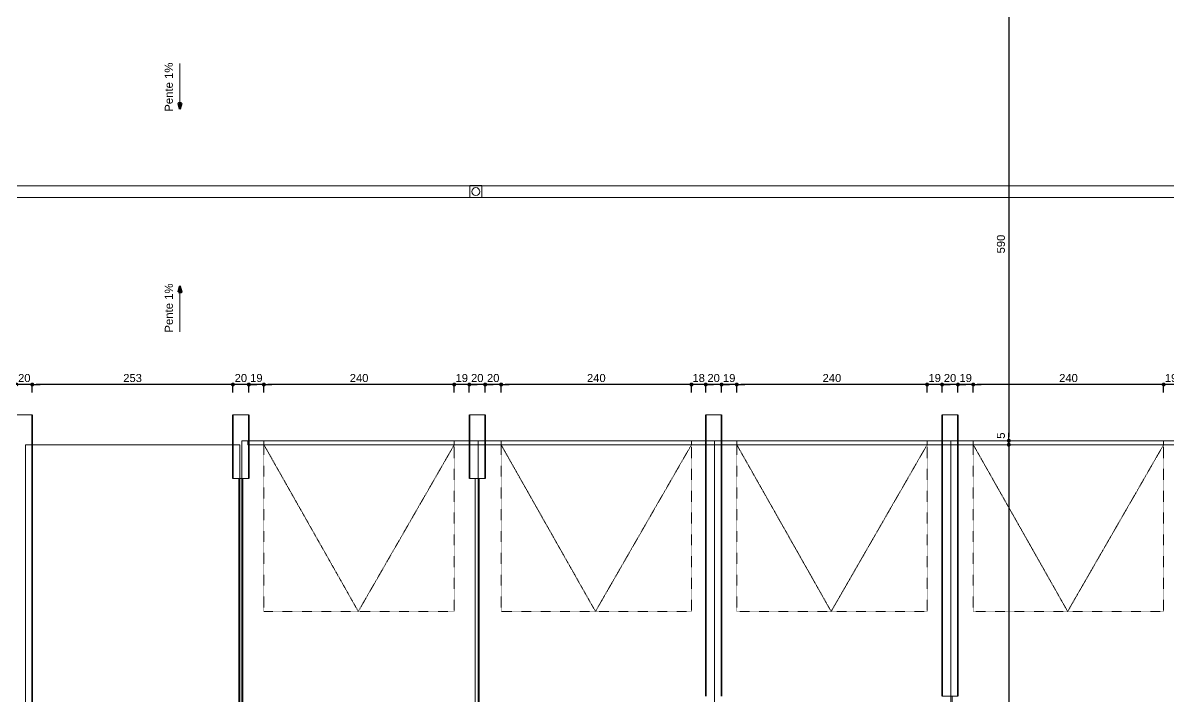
# Model space of a CAD drawing. Header units: centimetres. Extents: x 16433 to 114398, y -50094 to -12305.
# Drawn here: x 31944 to 33388, y -32839 to -31991 of the extents above; entities that cross this region are included whole.
import ezdxf

# ---------------------------------------------------------------- set-up
doc = ezdxf.new("R2010")
doc.units = ezdxf.units.CM
doc.header["$LTSCALE"] = 0.5
doc.linetypes.add('Style de ligne -1', pattern=[0.41664, 0.20828, -0.20836])
doc.layers.get('0').update_dxf_attribs({"linetype": 'CONTINUOUS'})
doc.layers.get('DEFPOINTS').update_dxf_attribs({"linetype": 'CONTINUOUS'})
doc.layers.add('3-BAT C-Niveau -2', color=7, linetype='CONTINUOUS')
doc.styles.add('Helvetica', font='')
doc.styles.get('Helvetica').set_extended_font_data('Helvetica')
doc.dimstyles.new('IS', dxfattribs={"dimtxt": 10.08724, "dimasz": 5.007446, "dimexe": 2, "dimexo": 10, "dimgap": 3, "dimtad": 1, "dimdec": 1, "dimtxsty": 'Helvetica', "dimblk": 'DOT', "dimblk1": 'DOT', "dimblk2": 'DOT', "dimcen": 0, "dimdle": 10, "dimazin": 0, "dimtfac": 0.8, "dimtdec": 1, "dimtix": 1, "dimtmove": 0, "dimatfit": 0, "dimldrblk": 'VW_FILLEDARROW-1', "dimfxl": 10, "dimfxlon": 1, "dimfrac": 2, "dimtolj": 1, "dimarcsym": 0})

# ---------------------------------------------------------------- blocks, each defined once
blk = doc.blocks.new('Groupe-97-1')
at = {"color": 7, "linetype": 'Continuous', "lineweight": 5}
for p, q in [((13432.4, -44925.7), (14252, -49253.3)), ((13417.7, -44928.5), (14237.2, -49256.1))]:
    blk.add_line(p, q, dxfattribs=at)
blk = doc.blocks.new('Groupe-100-1')
at = {"color": 7, "linetype": 'Continuous', "lineweight": 13}
blk.add_line((13673.8, -47188.9), (13729.8, -47178.3), dxfattribs=at)
at = {"color": 7, "linetype": 'Continuous', "lineweight": 100, "flags": 128}
blk.add_lwpolyline([(13722.6, -47177.8), (13729.8, -47178.3), (13723.3, -47181.5)], close=True, dxfattribs=at)
at = {"color": 7, "insert": (13699.6, -47164.5), "char_height": 10.217, "attachment_point": 2, "rotation": 10.7236, "line_spacing_factor": 0.834288, "style": 'Helvetica'}
blk.add_mtext('\\pt38.078;Pente 1%', dxfattribs=at)
blk = doc.blocks.new('Groupe-101-1')
at = {"color": 7, "linetype": 'Continuous', "lineweight": 13}
blk.add_line((14005.8, -47126), (13949.8, -47136.6), dxfattribs=at)
at = {"color": 7, "linetype": 'Continuous', "lineweight": 100, "flags": 128}
blk.add_lwpolyline([(13957, -47137.3), (13949.8, -47136.6), (13956.4, -47133.6)], close=True, dxfattribs=at)
at = {"color": 7, "insert": (13972.9, -47112.7), "char_height": 10.217, "attachment_point": 2, "rotation": 10.7236, "line_spacing_factor": 0.834288, "style": 'Helvetica'}
blk.add_mtext('\\pt38.078;Pente 1%', dxfattribs=at)
blk = doc.blocks.new('Groupe-104-1')
at = {"color": 7, "linetype": 'Continuous', "lineweight": 13, "flags": 128}
blk.add_lwpolyline([(13922.6, -47513.7), (13925.4, -47528.4), (13910.6, -47531.2), (13907.8, -47516.5)], close=True, dxfattribs=at)
at = {"color": 7, "linetype": 'Continuous', "lineweight": 13}
blk.add_circle((13916.6, -47522.5), 5, dxfattribs=at)
blk = doc.blocks.new('_DOT')
at = {"color": 0, "linetype": 'ByBlock', "lineweight": -2}
blk.add_line((-0.5, 0), (-1, 0), dxfattribs=at)
at = {"color": 0, "linetype": 'ByBlock', "const_width": 0.5}
blk.add_lwpolyline([(-0.25, 0, 1), (0.25, 0, 1)], format="xyb", close=True, dxfattribs=at)
blk = doc.blocks.new('*D2333')
at = {"layer": '3-BAT C-Niveau -2', "color": 0, "linetype": 'Continuous', "lineweight": -2, "transparency": 16777216}
for p, q in [((31930.9, -32446.6), (31925.9, -32446.6)), ((31935.9, -32456.6), (31935.9, -32444.6)), ((31955.9, -32446.6), (31935.9, -32446.6)), ((31955.9, -32456.6), (31955.9, -32444.6)), ((31960.9, -32446.6), (31965.9, -32446.6))]:
    blk.add_line(p, q, dxfattribs=at)
at = {"layer": 'DEFPOINTS', "color": 0, "linetype": 'Continuous', "transparency": 16777216}
for p in [(31935.9, -32446.6), (31935.9, -32484.9), (31955.9, -32484.9)]:
    blk.add_point(p, dxfattribs=at)
at = {"layer": '3-BAT C-Niveau -2', "color": 0, "linetype": 'Continuous', "lineweight": -2, "transparency": 16777216, "xscale": 5.007446289062499, "yscale": 5.007446289062499, "zscale": 5.007446289062499}
blk.add_blockref('_DOT', (31935.9, -32446.6), dxfattribs=at)
at = {"layer": '3-BAT C-Niveau -2', "color": 0, "linetype": 'Continuous', "lineweight": -2, "transparency": 16777216, "xscale": 5.007446289062499, "yscale": 5.007446289062499, "zscale": 5.007446289062499, "rotation": 180}
blk.add_blockref('_DOT', (31955.9, -32446.6), dxfattribs=at)
at = {"layer": '3-BAT C-Niveau -2', "color": 0, "linetype": 'Continuous', "lineweight": 5, "transparency": 16777216, "insert": (31945.9, -32438.5), "char_height": 10.09, "attachment_point": 5, "style": 'Helvetica'}
blk.add_mtext('\\A1;20', dxfattribs=at)
blk = doc.blocks.new('VW_FILLEDARROW-1')
at = {"color": 0, "linetype": 'Continuous', "lineweight": 5, "flags": 128}
blk.add_lwpolyline([(-2, 0.54), (0, 0), (-2, -0.54)], close=True, dxfattribs=at)
blk = doc.blocks.new('*D2334')
at = {"layer": '3-BAT C-Niveau -2', "color": 0, "linetype": 'Continuous', "lineweight": -2, "transparency": 16777216}
for p, q in [((31955.9, -32456.6), (31955.9, -32444.6)), ((32203.9, -32446.6), (31960.9, -32446.6)), ((32208.9, -32456.6), (32208.9, -32444.6))]:
    blk.add_line(p, q, dxfattribs=at)
at = {"layer": 'DEFPOINTS', "color": 0, "linetype": 'Continuous', "transparency": 16777216}
for p in [(31955.9, -32446.6), (31955.9, -32484.9), (32208.9, -32484.9)]:
    blk.add_point(p, dxfattribs=at)
at = {"layer": '3-BAT C-Niveau -2', "color": 0, "linetype": 'Continuous', "lineweight": -2, "transparency": 16777216, "xscale": 5.007446289062499, "yscale": 5.007446289062499, "zscale": 5.007446289062499, "rotation": 180}
blk.add_blockref('_DOT', (31955.9, -32446.6), dxfattribs=at)
at = {"layer": '3-BAT C-Niveau -2', "color": 0, "linetype": 'Continuous', "lineweight": -2, "transparency": 16777216, "xscale": 5.007446289062499, "yscale": 5.007446289062499, "zscale": 5.007446289062499}
blk.add_blockref('_DOT', (32208.9, -32446.6), dxfattribs=at)
at = {"layer": '3-BAT C-Niveau -2', "color": 0, "linetype": 'Continuous', "lineweight": 5, "transparency": 16777216, "insert": (32082.4, -32438.5), "char_height": 10.09, "attachment_point": 5, "style": 'Helvetica'}
blk.add_mtext('\\A1;253', dxfattribs=at)
blk = doc.blocks.new('*D2335')
at = {"layer": '3-BAT C-Niveau -2', "color": 0, "linetype": 'Continuous', "lineweight": -2, "transparency": 16777216}
for p, q in [((32203.9, -32446.6), (32198.9, -32446.6)), ((32208.9, -32456.6), (32208.9, -32444.6)), ((32228.9, -32446.6), (32208.9, -32446.6)), ((32228.9, -32456.6), (32228.9, -32444.6)), ((32233.9, -32446.6), (32238.9, -32446.6))]:
    blk.add_line(p, q, dxfattribs=at)
at = {"layer": 'DEFPOINTS', "color": 0, "linetype": 'Continuous', "transparency": 16777216}
for p in [(32208.9, -32446.6), (32208.9, -32484.9), (32228.9, -32484.9)]:
    blk.add_point(p, dxfattribs=at)
at = {"layer": '3-BAT C-Niveau -2', "color": 0, "linetype": 'Continuous', "lineweight": -2, "transparency": 16777216, "xscale": 5.007446289062499, "yscale": 5.007446289062499, "zscale": 5.007446289062499}
blk.add_blockref('_DOT', (32208.9, -32446.6), dxfattribs=at)
at = {"layer": '3-BAT C-Niveau -2', "color": 0, "linetype": 'Continuous', "lineweight": -2, "transparency": 16777216, "xscale": 5.007446289062499, "yscale": 5.007446289062499, "zscale": 5.007446289062499, "rotation": 180}
blk.add_blockref('_DOT', (32228.9, -32446.6), dxfattribs=at)
at = {"layer": '3-BAT C-Niveau -2', "color": 0, "linetype": 'Continuous', "lineweight": 5, "transparency": 16777216, "insert": (32218.9, -32438.5), "char_height": 10.09, "attachment_point": 5, "style": 'Helvetica'}
blk.add_mtext('\\A1;20', dxfattribs=at)
blk = doc.blocks.new('*D2336')
at = {"layer": '3-BAT C-Niveau -2', "color": 0, "linetype": 'Continuous', "lineweight": -2, "transparency": 16777216}
for p, q in [((32223.9, -32446.6), (32218.9, -32446.6)), ((32228.9, -32456.6), (32228.9, -32444.6)), ((32247.9, -32446.6), (32228.9, -32446.6)), ((32247.9, -32456.6), (32247.9, -32444.6)), ((32252.9, -32446.6), (32257.9, -32446.6))]:
    blk.add_line(p, q, dxfattribs=at)
at = {"layer": 'DEFPOINTS', "color": 0, "linetype": 'Continuous', "transparency": 16777216}
for p in [(32228.9, -32446.6), (32228.9, -32484.9), (32247.9, -32554.5)]:
    blk.add_point(p, dxfattribs=at)
at = {"layer": '3-BAT C-Niveau -2', "color": 0, "linetype": 'Continuous', "lineweight": -2, "transparency": 16777216, "xscale": 5.007446289062499, "yscale": 5.007446289062499, "zscale": 5.007446289062499}
blk.add_blockref('_DOT', (32228.9, -32446.6), dxfattribs=at)
at = {"layer": '3-BAT C-Niveau -2', "color": 0, "linetype": 'Continuous', "lineweight": -2, "transparency": 16777216, "xscale": 5.007446289062499, "yscale": 5.007446289062499, "zscale": 5.007446289062499, "rotation": 180}
blk.add_blockref('_DOT', (32247.9, -32446.6), dxfattribs=at)
at = {"layer": '3-BAT C-Niveau -2', "color": 0, "linetype": 'Continuous', "lineweight": 5, "transparency": 16777216, "insert": (32238.4, -32438.5), "char_height": 10.09, "attachment_point": 5, "style": 'Helvetica'}
blk.add_mtext('\\A1;19', dxfattribs=at)
blk = doc.blocks.new('*D2337')
at = {"layer": '3-BAT C-Niveau -2', "color": 0, "linetype": 'Continuous', "lineweight": -2, "transparency": 16777216}
for p, q in [((32247.9, -32456.6), (32247.9, -32444.6)), ((32482.9, -32446.6), (32252.9, -32446.6)), ((32487.9, -32456.6), (32487.9, -32444.6))]:
    blk.add_line(p, q, dxfattribs=at)
at = {"layer": 'DEFPOINTS', "color": 0, "linetype": 'Continuous', "transparency": 16777216}
for p in [(32247.9, -32446.6), (32487.9, -32522.4), (32247.9, -32554.5)]:
    blk.add_point(p, dxfattribs=at)
at = {"layer": '3-BAT C-Niveau -2', "color": 0, "linetype": 'Continuous', "lineweight": -2, "transparency": 16777216, "xscale": 5.007446289062499, "yscale": 5.007446289062499, "zscale": 5.007446289062499, "rotation": 180}
blk.add_blockref('_DOT', (32247.9, -32446.6), dxfattribs=at)
at = {"layer": '3-BAT C-Niveau -2', "color": 0, "linetype": 'Continuous', "lineweight": -2, "transparency": 16777216, "xscale": 5.007446289062499, "yscale": 5.007446289062499, "zscale": 5.007446289062499}
blk.add_blockref('_DOT', (32487.9, -32446.6), dxfattribs=at)
at = {"layer": '3-BAT C-Niveau -2', "color": 0, "linetype": 'Continuous', "lineweight": 5, "transparency": 16777216, "insert": (32367.9, -32438.5), "char_height": 10.09, "attachment_point": 5, "style": 'Helvetica'}
blk.add_mtext('\\A1;240', dxfattribs=at)
blk = doc.blocks.new('*D2338')
at = {"layer": '3-BAT C-Niveau -2', "color": 0, "linetype": 'Continuous', "lineweight": -2, "transparency": 16777216}
for p, q in [((32482.9, -32446.6), (32477.9, -32446.6)), ((32487.9, -32456.6), (32487.9, -32444.6)), ((32506.9, -32446.6), (32487.9, -32446.6)), ((32506.9, -32456.6), (32506.9, -32444.6)), ((32511.9, -32446.6), (32516.9, -32446.6))]:
    blk.add_line(p, q, dxfattribs=at)
at = {"layer": 'DEFPOINTS', "color": 0, "linetype": 'Continuous', "transparency": 16777216}
for p in [(32487.9, -32446.6), (32506.9, -32484.9), (32487.9, -32522.4)]:
    blk.add_point(p, dxfattribs=at)
at = {"layer": '3-BAT C-Niveau -2', "color": 0, "linetype": 'Continuous', "lineweight": -2, "transparency": 16777216, "xscale": 5.007446289062499, "yscale": 5.007446289062499, "zscale": 5.007446289062499}
blk.add_blockref('_DOT', (32487.9, -32446.6), dxfattribs=at)
at = {"layer": '3-BAT C-Niveau -2', "color": 0, "linetype": 'Continuous', "lineweight": -2, "transparency": 16777216, "xscale": 5.007446289062499, "yscale": 5.007446289062499, "zscale": 5.007446289062499, "rotation": 180}
blk.add_blockref('_DOT', (32506.9, -32446.6), dxfattribs=at)
at = {"layer": '3-BAT C-Niveau -2', "color": 0, "linetype": 'Continuous', "lineweight": 5, "transparency": 16777216, "insert": (32497.4, -32438.5), "char_height": 10.09, "attachment_point": 5, "style": 'Helvetica'}
blk.add_mtext('\\A1;19', dxfattribs=at)
blk = doc.blocks.new('*D2339')
at = {"layer": '3-BAT C-Niveau -2', "color": 0, "linetype": 'Continuous', "lineweight": -2, "transparency": 16777216}
for p, q in [((32501.9, -32446.6), (32496.9, -32446.6)), ((32506.9, -32456.6), (32506.9, -32444.6)), ((32526.9, -32446.6), (32506.9, -32446.6)), ((32526.9, -32456.6), (32526.9, -32444.6)), ((32531.9, -32446.6), (32536.9, -32446.6))]:
    blk.add_line(p, q, dxfattribs=at)
at = {"layer": 'DEFPOINTS', "color": 0, "linetype": 'Continuous', "transparency": 16777216}
for p in [(32506.9, -32446.6), (32506.9, -32484.9), (32526.9, -32484.9)]:
    blk.add_point(p, dxfattribs=at)
at = {"layer": '3-BAT C-Niveau -2', "color": 0, "linetype": 'Continuous', "lineweight": -2, "transparency": 16777216, "xscale": 5.007446289062499, "yscale": 5.007446289062499, "zscale": 5.007446289062499}
blk.add_blockref('_DOT', (32506.9, -32446.6), dxfattribs=at)
at = {"layer": '3-BAT C-Niveau -2', "color": 0, "linetype": 'Continuous', "lineweight": -2, "transparency": 16777216, "xscale": 5.007446289062499, "yscale": 5.007446289062499, "zscale": 5.007446289062499, "rotation": 180}
blk.add_blockref('_DOT', (32526.9, -32446.6), dxfattribs=at)
at = {"layer": '3-BAT C-Niveau -2', "color": 0, "linetype": 'Continuous', "lineweight": 5, "transparency": 16777216, "insert": (32516.9, -32438.5), "char_height": 10.09, "attachment_point": 5, "style": 'Helvetica'}
blk.add_mtext('\\A1;20', dxfattribs=at)
blk = doc.blocks.new('*D2340')
at = {"layer": '3-BAT C-Niveau -2', "color": 0, "linetype": 'Continuous', "lineweight": -2, "transparency": 16777216}
for p, q in [((32521.9, -32446.6), (32516.9, -32446.6)), ((32526.9, -32456.6), (32526.9, -32444.6)), ((32547, -32446.6), (32526.9, -32446.6)), ((32547, -32456.6), (32547, -32444.6)), ((32552, -32446.6), (32557.1, -32446.6))]:
    blk.add_line(p, q, dxfattribs=at)
at = {"layer": 'DEFPOINTS', "color": 0, "linetype": 'Continuous', "transparency": 16777216}
for p in [(32526.9, -32446.6), (32526.9, -32484.9), (32547, -32574.9)]:
    blk.add_point(p, dxfattribs=at)
at = {"layer": '3-BAT C-Niveau -2', "color": 0, "linetype": 'Continuous', "lineweight": -2, "transparency": 16777216, "xscale": 5.007446289062499, "yscale": 5.007446289062499, "zscale": 5.007446289062499}
blk.add_blockref('_DOT', (32526.9, -32446.6), dxfattribs=at)
at = {"layer": '3-BAT C-Niveau -2', "color": 0, "linetype": 'Continuous', "lineweight": -2, "transparency": 16777216, "xscale": 5.007446289062499, "yscale": 5.007446289062499, "zscale": 5.007446289062499, "rotation": 180}
blk.add_blockref('_DOT', (32547, -32446.6), dxfattribs=at)
at = {"layer": '3-BAT C-Niveau -2', "color": 0, "linetype": 'Continuous', "lineweight": 5, "transparency": 16777216, "insert": (32537, -32438.5), "char_height": 10.09, "attachment_point": 5, "style": 'Helvetica'}
blk.add_mtext('\\A1;20', dxfattribs=at)
blk = doc.blocks.new('*D2341')
at = {"layer": '3-BAT C-Niveau -2', "color": 0, "linetype": 'Continuous', "lineweight": -2, "transparency": 16777216}
for p, q in [((32547, -32456.6), (32547, -32444.6)), ((32782, -32446.6), (32552, -32446.6)), ((32787, -32456.6), (32787, -32444.6))]:
    blk.add_line(p, q, dxfattribs=at)
at = {"layer": 'DEFPOINTS', "color": 0, "linetype": 'Continuous', "transparency": 16777216}
for p in [(32547, -32446.6), (32547, -32574.9), (32787, -32574.9)]:
    blk.add_point(p, dxfattribs=at)
at = {"layer": '3-BAT C-Niveau -2', "color": 0, "linetype": 'Continuous', "lineweight": -2, "transparency": 16777216, "xscale": 5.007446289062499, "yscale": 5.007446289062499, "zscale": 5.007446289062499, "rotation": 180}
blk.add_blockref('_DOT', (32547, -32446.6), dxfattribs=at)
at = {"layer": '3-BAT C-Niveau -2', "color": 0, "linetype": 'Continuous', "lineweight": -2, "transparency": 16777216, "xscale": 5.007446289062499, "yscale": 5.007446289062499, "zscale": 5.007446289062499}
blk.add_blockref('_DOT', (32787, -32446.6), dxfattribs=at)
at = {"layer": '3-BAT C-Niveau -2', "color": 0, "linetype": 'Continuous', "lineweight": 5, "transparency": 16777216, "insert": (32667, -32438.5), "char_height": 10.09, "attachment_point": 5, "style": 'Helvetica'}
blk.add_mtext('\\A1;240', dxfattribs=at)
blk = doc.blocks.new('*D2342')
at = {"layer": '3-BAT C-Niveau -2', "color": 0, "linetype": 'Continuous', "lineweight": -2, "transparency": 16777216}
for p, q in [((32782, -32446.6), (32777, -32446.6)), ((32787, -32456.6), (32787, -32444.6)), ((32804.9, -32446.6), (32787, -32446.6)), ((32804.9, -32456.6), (32804.9, -32444.6)), ((32809.9, -32446.6), (32814.9, -32446.6))]:
    blk.add_line(p, q, dxfattribs=at)
at = {"layer": 'DEFPOINTS', "color": 0, "linetype": 'Continuous', "transparency": 16777216}
for p in [(32787, -32446.6), (32804.9, -32484.9), (32787, -32574.9)]:
    blk.add_point(p, dxfattribs=at)
at = {"layer": '3-BAT C-Niveau -2', "color": 0, "linetype": 'Continuous', "lineweight": -2, "transparency": 16777216, "xscale": 5.007446289062499, "yscale": 5.007446289062499, "zscale": 5.007446289062499}
blk.add_blockref('_DOT', (32787, -32446.6), dxfattribs=at)
at = {"layer": '3-BAT C-Niveau -2', "color": 0, "linetype": 'Continuous', "lineweight": -2, "transparency": 16777216, "xscale": 5.007446289062499, "yscale": 5.007446289062499, "zscale": 5.007446289062499, "rotation": 180}
blk.add_blockref('_DOT', (32804.9, -32446.6), dxfattribs=at)
at = {"layer": '3-BAT C-Niveau -2', "color": 0, "linetype": 'Continuous', "lineweight": 5, "transparency": 16777216, "insert": (32796, -32438.5), "char_height": 10.09, "attachment_point": 5, "style": 'Helvetica'}
blk.add_mtext('\\A1;18', dxfattribs=at)
blk = doc.blocks.new('*D2343')
at = {"layer": '3-BAT C-Niveau -2', "color": 0, "linetype": 'Continuous', "lineweight": -2, "transparency": 16777216}
for p, q in [((32799.9, -32446.6), (32794.9, -32446.6)), ((32804.9, -32456.6), (32804.9, -32444.6)), ((32824.9, -32446.6), (32804.9, -32446.6)), ((32824.9, -32456.6), (32824.9, -32444.6)), ((32829.9, -32446.6), (32834.9, -32446.6))]:
    blk.add_line(p, q, dxfattribs=at)
at = {"layer": 'DEFPOINTS', "color": 0, "linetype": 'Continuous', "transparency": 16777216}
for p in [(32804.9, -32446.6), (32804.9, -32484.9), (32824.9, -32484.9)]:
    blk.add_point(p, dxfattribs=at)
at = {"layer": '3-BAT C-Niveau -2', "color": 0, "linetype": 'Continuous', "lineweight": -2, "transparency": 16777216, "xscale": 5.007446289062499, "yscale": 5.007446289062499, "zscale": 5.007446289062499}
blk.add_blockref('_DOT', (32804.9, -32446.6), dxfattribs=at)
at = {"layer": '3-BAT C-Niveau -2', "color": 0, "linetype": 'Continuous', "lineweight": -2, "transparency": 16777216, "xscale": 5.007446289062499, "yscale": 5.007446289062499, "zscale": 5.007446289062499, "rotation": 180}
blk.add_blockref('_DOT', (32824.9, -32446.6), dxfattribs=at)
at = {"layer": '3-BAT C-Niveau -2', "color": 0, "linetype": 'Continuous', "lineweight": 5, "transparency": 16777216, "insert": (32814.9, -32438.5), "char_height": 10.09, "attachment_point": 5, "style": 'Helvetica'}
blk.add_mtext('\\A1;20', dxfattribs=at)
blk = doc.blocks.new('*D2344')
at = {"layer": '3-BAT C-Niveau -2', "color": 0, "linetype": 'Continuous', "lineweight": -2, "transparency": 16777216}
for p, q in [((32819.9, -32446.6), (32814.9, -32446.6)), ((32824.9, -32456.6), (32824.9, -32444.6)), ((32844, -32446.6), (32824.9, -32446.6)), ((32844, -32456.6), (32844, -32444.6)), ((32849, -32446.6), (32854.1, -32446.6))]:
    blk.add_line(p, q, dxfattribs=at)
at = {"layer": 'DEFPOINTS', "color": 0, "linetype": 'Continuous', "transparency": 16777216}
for p in [(32824.9, -32446.6), (32824.9, -32484.9), (32844, -32557.1)]:
    blk.add_point(p, dxfattribs=at)
at = {"layer": '3-BAT C-Niveau -2', "color": 0, "linetype": 'Continuous', "lineweight": -2, "transparency": 16777216, "xscale": 5.007446289062499, "yscale": 5.007446289062499, "zscale": 5.007446289062499}
blk.add_blockref('_DOT', (32824.9, -32446.6), dxfattribs=at)
at = {"layer": '3-BAT C-Niveau -2', "color": 0, "linetype": 'Continuous', "lineweight": -2, "transparency": 16777216, "xscale": 5.007446289062499, "yscale": 5.007446289062499, "zscale": 5.007446289062499, "rotation": 180}
blk.add_blockref('_DOT', (32844, -32446.6), dxfattribs=at)
at = {"layer": '3-BAT C-Niveau -2', "color": 0, "linetype": 'Continuous', "lineweight": 5, "transparency": 16777216, "insert": (32834.5, -32438.5), "char_height": 10.09, "attachment_point": 5, "style": 'Helvetica'}
blk.add_mtext('\\A1;19', dxfattribs=at)
blk = doc.blocks.new('*D2345')
at = {"layer": '3-BAT C-Niveau -2', "color": 0, "linetype": 'Continuous', "lineweight": -2, "transparency": 16777216}
for p, q in [((32844, -32456.6), (32844, -32444.6)), ((33079, -32446.6), (32849, -32446.6)), ((33084, -32456.6), (33084, -32444.6))]:
    blk.add_line(p, q, dxfattribs=at)
at = {"layer": 'DEFPOINTS', "color": 0, "linetype": 'Continuous', "transparency": 16777216}
for p in [(32844, -32446.6), (33084, -32522.4), (32844, -32557.1)]:
    blk.add_point(p, dxfattribs=at)
at = {"layer": '3-BAT C-Niveau -2', "color": 0, "linetype": 'Continuous', "lineweight": -2, "transparency": 16777216, "xscale": 5.007446289062499, "yscale": 5.007446289062499, "zscale": 5.007446289062499, "rotation": 180}
blk.add_blockref('_DOT', (32844, -32446.6), dxfattribs=at)
at = {"layer": '3-BAT C-Niveau -2', "color": 0, "linetype": 'Continuous', "lineweight": -2, "transparency": 16777216, "xscale": 5.007446289062499, "yscale": 5.007446289062499, "zscale": 5.007446289062499}
blk.add_blockref('_DOT', (33084, -32446.6), dxfattribs=at)
at = {"layer": '3-BAT C-Niveau -2', "color": 0, "linetype": 'Continuous', "lineweight": 5, "transparency": 16777216, "insert": (32964, -32438.5), "char_height": 10.09, "attachment_point": 5, "style": 'Helvetica'}
blk.add_mtext('\\A1;240', dxfattribs=at)
blk = doc.blocks.new('*D2346')
at = {"layer": '3-BAT C-Niveau -2', "color": 0, "linetype": 'Continuous', "lineweight": -2, "transparency": 16777216}
for p, q in [((33079, -32446.6), (33074, -32446.6)), ((33084, -32456.6), (33084, -32444.6)), ((33102.9, -32446.6), (33084, -32446.6)), ((33102.9, -32456.6), (33102.9, -32444.6)), ((33107.9, -32446.6), (33112.9, -32446.6))]:
    blk.add_line(p, q, dxfattribs=at)
at = {"layer": 'DEFPOINTS', "color": 0, "linetype": 'Continuous', "transparency": 16777216}
for p in [(33084, -32446.6), (33102.9, -32484.9), (33084, -32522.4)]:
    blk.add_point(p, dxfattribs=at)
at = {"layer": '3-BAT C-Niveau -2', "color": 0, "linetype": 'Continuous', "lineweight": -2, "transparency": 16777216, "xscale": 5.007446289062499, "yscale": 5.007446289062499, "zscale": 5.007446289062499}
blk.add_blockref('_DOT', (33084, -32446.6), dxfattribs=at)
at = {"layer": '3-BAT C-Niveau -2', "color": 0, "linetype": 'Continuous', "lineweight": -2, "transparency": 16777216, "xscale": 5.007446289062499, "yscale": 5.007446289062499, "zscale": 5.007446289062499, "rotation": 180}
blk.add_blockref('_DOT', (33102.9, -32446.6), dxfattribs=at)
at = {"layer": '3-BAT C-Niveau -2', "color": 0, "linetype": 'Continuous', "lineweight": 5, "transparency": 16777216, "insert": (33093.5, -32438.5), "char_height": 10.09, "attachment_point": 5, "style": 'Helvetica'}
blk.add_mtext('\\A1;19', dxfattribs=at)
blk = doc.blocks.new('*D2347')
at = {"layer": '3-BAT C-Niveau -2', "color": 0, "linetype": 'Continuous', "lineweight": -2, "transparency": 16777216}
for p, q in [((33097.9, -32446.6), (33092.9, -32446.6)), ((33102.9, -32456.6), (33102.9, -32444.6)), ((33122.9, -32446.6), (33102.9, -32446.6)), ((33122.9, -32456.6), (33122.9, -32444.6)), ((33127.9, -32446.6), (33132.9, -32446.6))]:
    blk.add_line(p, q, dxfattribs=at)
at = {"layer": 'DEFPOINTS', "color": 0, "linetype": 'Continuous', "transparency": 16777216}
for p in [(33102.9, -32446.6), (33102.9, -32484.9), (33122.9, -32484.9)]:
    blk.add_point(p, dxfattribs=at)
at = {"layer": '3-BAT C-Niveau -2', "color": 0, "linetype": 'Continuous', "lineweight": -2, "transparency": 16777216, "xscale": 5.007446289062499, "yscale": 5.007446289062499, "zscale": 5.007446289062499}
blk.add_blockref('_DOT', (33102.9, -32446.6), dxfattribs=at)
at = {"layer": '3-BAT C-Niveau -2', "color": 0, "linetype": 'Continuous', "lineweight": -2, "transparency": 16777216, "xscale": 5.007446289062499, "yscale": 5.007446289062499, "zscale": 5.007446289062499, "rotation": 180}
blk.add_blockref('_DOT', (33122.9, -32446.6), dxfattribs=at)
at = {"layer": '3-BAT C-Niveau -2', "color": 0, "linetype": 'Continuous', "lineweight": 5, "transparency": 16777216, "insert": (33112.9, -32438.5), "char_height": 10.09, "attachment_point": 5, "style": 'Helvetica'}
blk.add_mtext('\\A1;20', dxfattribs=at)
blk = doc.blocks.new('*D2348')
at = {"layer": '3-BAT C-Niveau -2', "color": 0, "linetype": 'Continuous', "lineweight": -2, "transparency": 16777216}
for p, q in [((33117.9, -32446.6), (33112.9, -32446.6)), ((33122.9, -32456.6), (33122.9, -32444.6)), ((33142.2, -32446.6), (33122.9, -32446.6)), ((33142.2, -32456.6), (33142.2, -32444.6)), ((33147.2, -32446.6), (33152.2, -32446.6))]:
    blk.add_line(p, q, dxfattribs=at)
at = {"layer": 'DEFPOINTS', "color": 0, "linetype": 'Continuous', "transparency": 16777216}
for p in [(33122.9, -32446.6), (33122.9, -32484.9), (33142.2, -32522.4)]:
    blk.add_point(p, dxfattribs=at)
at = {"layer": '3-BAT C-Niveau -2', "color": 0, "linetype": 'Continuous', "lineweight": -2, "transparency": 16777216, "xscale": 5.007446289062499, "yscale": 5.007446289062499, "zscale": 5.007446289062499}
blk.add_blockref('_DOT', (33122.9, -32446.6), dxfattribs=at)
at = {"layer": '3-BAT C-Niveau -2', "color": 0, "linetype": 'Continuous', "lineweight": -2, "transparency": 16777216, "xscale": 5.007446289062499, "yscale": 5.007446289062499, "zscale": 5.007446289062499, "rotation": 180}
blk.add_blockref('_DOT', (33142.2, -32446.6), dxfattribs=at)
at = {"layer": '3-BAT C-Niveau -2', "color": 0, "linetype": 'Continuous', "lineweight": 5, "transparency": 16777216, "insert": (33132.6, -32438.5), "char_height": 10.09, "attachment_point": 5, "style": 'Helvetica'}
blk.add_mtext('\\A1;19', dxfattribs=at)
blk = doc.blocks.new('*D2349')
at = {"layer": '3-BAT C-Niveau -2', "color": 0, "linetype": 'Continuous', "lineweight": -2, "transparency": 16777216}
for p, q in [((33142.2, -32456.6), (33142.2, -32444.6)), ((33377.2, -32446.6), (33147.2, -32446.6)), ((33382.2, -32456.6), (33382.2, -32444.6))]:
    blk.add_line(p, q, dxfattribs=at)
at = {"layer": 'DEFPOINTS', "color": 0, "linetype": 'Continuous', "transparency": 16777216}
for p in [(33142.2, -32446.6), (33142.2, -32522.4), (33382.2, -32531.7)]:
    blk.add_point(p, dxfattribs=at)
at = {"layer": '3-BAT C-Niveau -2', "color": 0, "linetype": 'Continuous', "lineweight": -2, "transparency": 16777216, "xscale": 5.007446289062499, "yscale": 5.007446289062499, "zscale": 5.007446289062499, "rotation": 180}
blk.add_blockref('_DOT', (33142.2, -32446.6), dxfattribs=at)
at = {"layer": '3-BAT C-Niveau -2', "color": 0, "linetype": 'Continuous', "lineweight": -2, "transparency": 16777216, "xscale": 5.007446289062499, "yscale": 5.007446289062499, "zscale": 5.007446289062499}
blk.add_blockref('_DOT', (33382.2, -32446.6), dxfattribs=at)
at = {"layer": '3-BAT C-Niveau -2', "color": 0, "linetype": 'Continuous', "lineweight": 5, "transparency": 16777216, "insert": (33262.2, -32438.5), "char_height": 10.09, "attachment_point": 5, "style": 'Helvetica'}
blk.add_mtext('\\A1;240', dxfattribs=at)
blk = doc.blocks.new('*D2350')
at = {"layer": '3-BAT C-Niveau -2', "color": 0, "linetype": 'Continuous', "lineweight": -2, "transparency": 16777216}
for p, q in [((33377.2, -32446.6), (33372.2, -32446.6)), ((33382.2, -32456.6), (33382.2, -32444.6)), ((33400.9, -32446.6), (33382.2, -32446.6)), ((33400.9, -32456.6), (33400.9, -32444.6)), ((33405.9, -32446.6), (33410.9, -32446.6))]:
    blk.add_line(p, q, dxfattribs=at)
at = {"layer": 'DEFPOINTS', "color": 0, "linetype": 'Continuous', "transparency": 16777216}
for p in [(33382.2, -32446.6), (33400.9, -32484.9), (33382.2, -32531.7)]:
    blk.add_point(p, dxfattribs=at)
at = {"layer": '3-BAT C-Niveau -2', "color": 0, "linetype": 'Continuous', "lineweight": -2, "transparency": 16777216, "xscale": 5.007446289062499, "yscale": 5.007446289062499, "zscale": 5.007446289062499}
blk.add_blockref('_DOT', (33382.2, -32446.6), dxfattribs=at)
at = {"layer": '3-BAT C-Niveau -2', "color": 0, "linetype": 'Continuous', "lineweight": -2, "transparency": 16777216, "xscale": 5.007446289062499, "yscale": 5.007446289062499, "zscale": 5.007446289062499, "rotation": 180}
blk.add_blockref('_DOT', (33400.9, -32446.6), dxfattribs=at)
at = {"layer": '3-BAT C-Niveau -2', "color": 0, "linetype": 'Continuous', "lineweight": 5, "transparency": 16777216, "insert": (33391.6, -32438.5), "char_height": 10.09, "attachment_point": 5, "style": 'Helvetica'}
blk.add_mtext('\\A1;19', dxfattribs=at)
blk = doc.blocks.new('PORTE DE GARAGE')
at = {"color": 7, "linetype": 'Style de ligne -1', "lineweight": 5}
for p in [(0, 5), (240, 5)]:
    blk.add_line(p, (121, 215), dxfattribs=at)
at = {"color": 7, "linetype": 'Style de ligne -1', "lineweight": 5, "flags": 128}
blk.add_lwpolyline([(0, 215), (240, 215), (240, 5), (0, 5)], close=True, dxfattribs=at)
at = {"color": 7, "linetype": 'Continuous', "lineweight": 13, "flags": 128}
blk.add_lwpolyline([(0, 5), (240, 5), (240, 0), (0, 0)], close=True, dxfattribs=at)
blk = doc.blocks.new('*D2259')
at = {"layer": '3-BAT C-Niveau -2', "color": 0, "linetype": 'Continuous', "lineweight": -2, "transparency": 16777216}
for p, q in [((33187, -32522.4), (33189, -32522.4)), ((33187, -32527.4), (33187, -33188.4)), ((33187, -33193.4), (33189, -33193.4))]:
    blk.add_line(p, q, dxfattribs=at)
at = {"layer": 'DEFPOINTS', "color": 0, "linetype": 'Continuous', "transparency": 16777216}
for p in [(33187, -32522.4), (33187, -33193.4), (33187, -33193.4)]:
    blk.add_point(p, dxfattribs=at)
at = {"layer": '3-BAT C-Niveau -2', "color": 0, "linetype": 'Continuous', "lineweight": -2, "transparency": 16777216, "xscale": 5.007446289062499, "yscale": 5.007446289062499, "zscale": 5.007446289062499}
for p, rotation in [((33187, -32522.4), 90), ((33187, -33193.4), 270)]:
    blk.add_blockref('_DOT', p, dxfattribs=dict(at, rotation=rotation))
at = {"layer": '3-BAT C-Niveau -2', "color": 0, "linetype": 'Continuous', "lineweight": 5, "transparency": 16777216, "insert": (33179, -32857.9), "char_height": 10.09, "attachment_point": 5, "rotation": 90, "style": 'Helvetica'}
blk.add_mtext('\\A1;671', dxfattribs=at)
blk = doc.blocks.new('*D2260')
at = {"layer": '3-BAT C-Niveau -2', "color": 0, "linetype": 'Continuous', "lineweight": -2, "transparency": 16777216}
for p, q in [((33187, -32512.4), (33187, -32507.4)), ((33187, -32517.4), (33185, -32517.4)), ((33187, -32522.4), (33185, -32522.4)), ((33187, -32517.4), (33187, -32522.4)), ((33187, -32527.4), (33187, -32532.4))]:
    blk.add_line(p, q, dxfattribs=at)
at = {"layer": 'DEFPOINTS', "color": 0, "linetype": 'Continuous', "transparency": 16777216}
for p in [(33187, -32522.4), (33187, -32522.4), (33188.5, -32517.4)]:
    blk.add_point(p, dxfattribs=at)
at = {"layer": '3-BAT C-Niveau -2', "color": 0, "linetype": 'Continuous', "lineweight": -2, "transparency": 16777216, "xscale": 5.007446289062499, "yscale": 5.007446289062499, "zscale": 5.007446289062499}
for p, rotation in [((33187, -32517.4), 270), ((33187, -32522.4), 90)]:
    blk.add_blockref('_DOT', p, dxfattribs=dict(at, rotation=rotation))
at = {"layer": '3-BAT C-Niveau -2', "color": 0, "linetype": 'Continuous', "lineweight": 5, "transparency": 16777216, "insert": (33177.1, -32511), "char_height": 10.09, "attachment_point": 5, "rotation": 90, "style": 'Helvetica'}
blk.add_mtext('\\A1;5', dxfattribs=at)
blk = doc.blocks.new('*D2261')
at = {"layer": '3-BAT C-Niveau -2', "color": 0, "linetype": 'Continuous', "lineweight": -2, "transparency": 16777216}
for p, q in [((33194.2, -31927.5), (33185, -31927.5)), ((33187, -31932.5), (33187, -32512.4)), ((33187, -32517.4), (33185, -32517.4))]:
    blk.add_line(p, q, dxfattribs=at)
at = {"layer": 'DEFPOINTS', "color": 0, "linetype": 'Continuous', "transparency": 16777216}
for p in [(33204.2, -31927.5), (33187, -32517.4), (33188.5, -32517.4)]:
    blk.add_point(p, dxfattribs=at)
at = {"layer": '3-BAT C-Niveau -2', "color": 0, "linetype": 'Continuous', "lineweight": -2, "transparency": 16777216, "xscale": 5.007446289062499, "yscale": 5.007446289062499, "zscale": 5.007446289062499}
for p, rotation in [((33187, -31927.5), 90), ((33187, -32517.4), 270)]:
    blk.add_blockref('_DOT', p, dxfattribs=dict(at, rotation=rotation))
at = {"layer": '3-BAT C-Niveau -2', "color": 0, "linetype": 'Continuous', "lineweight": 5, "transparency": 16777216, "insert": (33177.1, -32269.7), "char_height": 10.09, "attachment_point": 5, "rotation": 90, "style": 'Helvetica'}
blk.add_mtext('\\A1;590', dxfattribs=at)
blk = doc.blocks.new('P_HANDICAP_FAUTEUIL')
at = {"color": 7, "linetype": 'Continuous', "lineweight": 5}
for p, q in [((-24.61, 53.64), (-5, 53.64)), ((-24.61, 20.64), (-24.61, 53.64)), ((-5, 53.64), (-5, 38.64)), ((5, 53.64), (5, 38.64)), ((24.61, 53.64), (5, 53.64)), ((24.61, 20.64), (24.61, 53.64)), ((-37, 30.64), (-33, 30.64)), ((-37, 10.64), (-37, 30.64)), ((-33, 10.64), (-33, 30.64)), ((-20, 38.64), (-20, 20.64)), ((-5, 38.64), (-20, 38.64)), ((5, 38.64), (20, 38.64)), ((20, 38.64), (20, 20.64)), ((37, 30.64), (33, 30.64)), ((33, 10.64), (33, 30.64)), ((37, 10.64), (37, 30.64)), ((-28, 20.64), (0, 20.64)), ((-28, 20.64), (-28, -29.36)), ((-26, 20.64), (-26, -29.36)), ((28, 20.64), (0, 20.64)), ((26, 20.64), (26, -29.36)), ((28, 20.64), (28, -29.36)), ((-33, 10.64), (-37, 10.64)), ((-37, 0.64), (-33, 0.64)), ((-37, -54.36), (-37, 0.64)), ((-33, -54.36), (-33, 0.64)), ((33, 10.64), (37, 10.64)), ((37, 0.64), (33, 0.64)), ((33, -54.36), (33, 0.64)), ((37, -54.36), (37, 0.64)), ((-40, -49.36), (-40, -4.36)), ((40, -49.36), (40, -4.36)), ((-28, -29.36), (-24.61, -29.36)), ((-24.88, -39.36), (-24.88, -29.36)), ((-22.88, -39.36), (-24.88, -39.36)), ((-24.61, -29.36), (24.61, -29.36)), ((-22.88, -39.36), (-22.88, -29.93)), ((22.88, -39.36), (22.88, -29.93)), ((22.88, -39.36), (24.88, -39.36)), ((28, -29.36), (24.61, -29.36)), ((24.88, -39.36), (24.88, -29.36)), ((-37.27, -54.36), (-33, -54.36)), ((37.27, -54.36), (33, -54.36))]:
    blk.add_line(p, q, dxfattribs=at)
at = {"color": 7, "linetype": 'Continuous', "lineweight": 5, "flags": 128}
for points in [[(-24.88, -29.36, 0.0729873), (0, -33.01)], [(0, -33.01, 0.0729616), (24.88, -29.36)]]:
    blk.add_lwpolyline(points, format="xyb", dxfattribs=at)
blk = doc.blocks.new('Groupe-204-1')
at = {"color": 7, "linetype": 'Continuous', "lineweight": 18}
blk.add_line((13376.4, -46978.4), (13376.3, -46980.5), dxfattribs=at)
at = {"color": 7, "linetype": 'Continuous', "lineweight": 5, "flags": 128}
for points in [[(13355.9, -46963.3), (13364, -46958.8), (13377, -46951.3), (13392.3, -46937.9), (13397.5, -46935.5), (13399.4, -46934.6), (13401.7, -46933.5), (13404.3, -46933.3), (13406, -46933.9), (13407, -46935), (13407.5, -46936.1), (13407.4, -46937), (13406.9, -46938.1), (13403.7, -46940.9), (13400.5, -46941.5), (13393.4, -46950.3), (13387.1, -46958.7), (13382.4, -46964.3), (13374, -46971.8)], [(13384.1, -46996.6), (13389, -46994.9), (13392.1, -46992.3), (13394.3, -46990.5), (13395.7, -46989.2), (13396.4, -46989.3), (13397.4, -46990.3), (13397.5, -46992), (13397.2, -46993), (13397.4, -46993.6), (13398.2, -46992.9), (13399.3, -46993), (13400.2, -46993.9), (13400.1, -46995.4), (13397.2, -46997.9), (13393.9, -46997.7), (13393.2, -46997.8), (13374, -47014.5), (13371, -47014.3), (13369.8, -47013.6), (13368.6, -47012.2), (13368.7, -47010.7), (13369.1, -47009), (13369.5, -47007.8), (13370.6, -47006.2), (13371.8, -47005.2), (13369.7, -47002.7), (13366.2, -47000.3), (13361.6, -46997.2), (13356.1, -46991.7), (13350.6, -46985.4), (13347.5, -46980.3), (13344, -46973.6), (13342, -46971.3), (13340.4, -46972.1), (13337.6, -46972.9), (13335, -46973), (13333.4, -46971.9), (13332.9, -46970.3), (13333, -46969.4), (13333.1, -46968.1), (13333.4, -46967.3), (13334.7, -46965.6), (13351.9, -46950.7), (13352.4, -46949.1), (13352.8, -46947), (13353.4, -46945.6), (13354.6, -46944.8), (13355.8, -46944.6), (13357.9, -46944.9), (13358.3, -46945.4), (13357.8, -46946.1), (13357.1, -46946.7), (13357.5, -46947.5), (13359.1, -46947.5), (13360.5, -46947.8), (13361.1, -46948.6), (13361, -46949.2), (13360.1, -46949.9), (13357.7, -46951.9), (13355.7, -46953.7), (13352.6, -46959), (13352.2, -46959.5), (13354, -46961.8), (13356.4, -46963.7), (13362, -46967.9), (13364.7, -46970), (13362.9, -46970.8), (13360.1, -46972.7), (13357.5, -46974.6), (13355.2, -46977.4), (13354.1, -46980.1), (13353.9, -46983), (13354.4, -46985.4), (13354.7, -46986.9), (13355.7, -46988.4), (13357, -46989.8), (13358.3, -46990.7), (13360.2, -46991.4), (13362.3, -46991.8), (13364.8, -46991.7), (13366.2, -46991.3), (13368, -46990.9), (13371.5, -46988.3), (13374, -46985.5), (13375.5, -46983.1), (13375.7, -46982.5), (13375.7, -46982.5)], [(13381.3, -46992.6), (13386.8, -46985.2), (13396.2, -46973.4), (13411.5, -46960.1), (13414.6, -46955.3), (13415.8, -46953.6), (13417.3, -46951.4), (13417.8, -46948.9), (13417.4, -46947.1), (13416.5, -46946), (13415.5, -46945.3), (13414.6, -46945.3), (13413.5, -46945.6), (13410.2, -46948.4), (13409.2, -46951.4), (13399.5, -46957.3), (13390.2, -46962.3), (13384, -46966.2), (13375.4, -46973.5)], [(13376.4, -46978.4), (13376.4, -46977.5), (13376.4, -46976.5), (13375.9, -46974.5), (13375.5, -46973.4), (13374.1, -46971.7), (13372.3, -46970.8), (13369.4, -46969.9), (13367.1, -46969.9), (13364.7, -46970)], [(13375.7, -46982.6), (13375.7, -46982.6), (13375.7, -46982.6), (13375.6, -46982.9), (13375.7, -46982.7), (13375.8, -46982.8)], [(13375.7, -46982.5), (13376.3, -46981.2), (13376.3, -46980.5), (13376.3, -46981.2), (13375.7, -46982.6)], [(13375.7, -46982.6), (13376.7, -46984), (13376.8, -46984.2), (13377, -46984.5), (13378.6, -46987.6), (13378.9, -46988.4), (13380.7, -46991.6), (13381.2, -46992.6), (13382.2, -46993.9), (13384.1, -46996.6), (13384.2, -46996.5)]]:
    blk.add_lwpolyline(points, dxfattribs=at)
blk = doc.blocks.new('Groupe-205-1')
at = {"color": 6, "true_color": 0xff00ff, "rotation": 310.9445916546129}
blk.add_blockref('P_HANDICAP_FAUTEUIL', (13373.7, -46971.9), dxfattribs=at)
at = {"color": 7}
blk.add_blockref('Groupe-204-1', (0, 0), dxfattribs=at)

msp = doc.modelspace()

# ---------------------------------------------------------------- linework, layer by layer
at = {"layer": '3-BAT C-Niveau -2', "color": 7, "linetype": 'Continuous', "lineweight": 5}
for p, q in [((31935.925, -32484.915), (31955.925, -32484.915)), ((31955.925, -32484.915), (31955.925, -33193.435)), ((32228.926, -32484.915), (32208.926, -32484.915)), ((32208.926, -32564.915), (32208.926, -32484.915)), ((32228.926, -32564.915), (32228.926, -32484.915)), ((32526.926, -32484.915), (32506.926, -32484.915)), ((32506.926, -32564.915), (32506.926, -32484.915)), ((32526.926, -32564.915), (32526.926, -32484.915)), ((32824.926, -32484.915), (32804.926, -32484.915)), ((32804.926, -32839.012), (32804.926, -32484.915)), ((32824.926, -32839.012), (32824.926, -32484.915)), ((33122.926, -32484.915), (33102.926, -32484.915)), ((33102.926, -32839.01), (33102.926, -32484.915)), ((33122.926, -32839.01), (33122.926, -32484.915)), ((32227.812, -32517.434), (32227.812, -32522.434)), ((34294.926, -32517.434), (32227.812, -32517.434)), ((34294.926, -32522.434), (32227.812, -32522.434)), ((32228.926, -32564.915), (32208.926, -32564.915)), ((32216.426, -32564.915), (32216.426, -33193.435)), ((32216.426, -32564.915), (32221.426, -32564.915)), ((32221.426, -32564.915), (32221.426, -33193.435)), ((32526.926, -32564.915), (32506.926, -32564.915)), ((32514.426, -32564.915), (32514.426, -33193.435)), ((32514.426, -32564.915), (32519.426, -32564.915)), ((32519.426, -32564.915), (32519.426, -33193.435)), ((33122.926, -32839.01), (33102.926, -32839.01)), ((33110.426, -32839.01), (33115.426, -32839.01)), ((33115.426, -32839.01), (33115.426, -33193.435))]:
    msp.add_line(p, q, dxfattribs=at)
at = {"layer": '3-BAT C-Niveau -2', "color": 7, "linetype": 'Continuous', "lineweight": 35}
for p, q in [((31955.925, -32484.915), (31955.925, -33193.435)), ((32208.926, -32564.915), (32208.926, -32484.915)), ((32228.926, -32564.915), (32228.926, -32484.915)), ((32506.926, -32564.915), (32506.926, -32484.915)), ((32526.926, -32564.915), (32526.926, -32484.915)), ((32804.926, -32839.012), (32804.926, -32484.915)), ((32824.926, -32839.012), (32824.926, -32484.915)), ((33102.926, -32839.01), (33102.926, -32484.915)), ((33122.926, -32839.01), (33122.926, -32484.915))]:
    msp.add_line(p, q, dxfattribs=at)
at = {"layer": '3-BAT C-Niveau -2', "color": 7, "linetype": 'Continuous', "lineweight": 18}
for p, q in [((34294.926, -32517.434), (32227.812, -32517.434)), ((34294.926, -32522.434), (32227.812, -32522.434)), ((32216.426, -32564.915), (32216.426, -33193.435)), ((32221.426, -32564.915), (32221.426, -33193.435)), ((32514.426, -32564.915), (32514.426, -33193.435)), ((32519.426, -32564.915), (32519.426, -33193.435)), ((33115.426, -32839.01), (33115.426, -33193.435))]:
    msp.add_line(p, q, dxfattribs=at)
at = {"layer": '3-BAT C-Niveau -2', "color": 7, "linetype": 'Continuous', "lineweight": 5, "flags": 128}
for points in [[(31947.313, -33193.435), (31947.313, -32522.434), (32217.539, -32522.434), (32217.539, -33193.435)], [(32220.039, -33193.435), (32220.039, -32517.434), (32518.039, -32517.434), (32518.039, -33193.435)], [(32518.039, -33193.435), (32518.039, -32517.434), (32816.039, -32517.434), (32816.039, -33193.435)], [(32816.039, -33193.435), (32816.039, -32517.434), (33114.039, -32517.434), (33114.039, -33193.435)], [(33114.039, -33193.435), (33114.039, -32517.434), (33412.039, -32517.434), (33412.039, -33193.435)]]:
    msp.add_lwpolyline(points, close=True, dxfattribs=at)

# ---------------------------------------------------------------- block references
at = {"layer": '3-BAT C-Niveau -2', "color": 7}
for name, p, rotation in [('Groupe-97-1', (-16766.963, -37034.655), 79.27640525614329), ('Groupe-101-1', (-16766.963, -37034.655), 79.27640525614329), ('Groupe-104-1', (-16766.963, -37034.655), 79.27640525614329), ('Groupe-100-1', (-16766.963, -37034.655), 79.27640525614329), ('PORTE DE GARAGE', (32487.926, -32517.434), 180.0000000000319), ('PORTE DE GARAGE', (32786.926, -32517.434), 180.0000000000319), ('PORTE DE GARAGE', (33084.039, -32517.434), 180.0000000000319), ('PORTE DE GARAGE', (33382.176, -32517.434), 180.0000000000319), ('Groupe-205-1', (-16766.963, -37034.655), 79.27640525614329)]:
    msp.add_blockref(name, p, dxfattribs=dict(at, rotation=rotation))

# ---------------------------------------------------------------- dimensions: what is measured, and where the dimension line sits
at = {"layer": '3-BAT C-Niveau -2', "color": 7, "linetype": 'Continuous', "lineweight": 5}
for base, p1, p2, override, picture, middle in [((33187.037, -32517.434), (33204.176, -31927.467), (33188.539, -32517.434), {"dimtxt": 10.08724, "dimdec": 0, "dimpost": '<>', "dimtxsty": 'Helvetica', "dimtmove": 2}, '*D2261', (33177.052, -32269.655)), ((33187.037, -32522.434), (33188.539, -32517.434), (33187.037, -32522.434), {"dimtxt": 10.08724, "dimdec": 0, "dimpost": '<>', "dimtxsty": 'Helvetica', "dimtix": 0, "dimtmove": 2}, '*D2260', (33177.069, -32510.99))]:
    dim = msp.add_linear_dim(base=base, p1=p1, p2=p2, angle=90, dimstyle='IS', override=override, dxfattribs=at)
    dim.commit()
    dim.dimension.update_dxf_attribs({"geometry": picture, "text_midpoint": middle, "dimtype": 160})
for base, p1, p2, picture, middle in [((31935.925, -32446.578), (31955.925, -32484.915), (31935.925, -32484.915), '*D2333', (31945.925, -32438.535)), ((31955.925, -32446.578), (32208.926, -32484.915), (31955.925, -32484.915), '*D2334', (32082.426, -32438.535)), ((32208.926, -32446.578), (32228.926, -32484.915), (32208.926, -32484.915), '*D2335', (32218.926, -32438.535)), ((32228.926, -32446.578), (32247.926, -32554.514), (32228.926, -32484.915), '*D2336', (32238.426, -32438.535)), ((32247.926, -32446.578), (32487.926, -32522.434), (32247.926, -32554.514), '*D2337', (32367.926, -32438.535)), ((32487.926, -32446.578), (32506.926, -32484.915), (32487.926, -32522.434), '*D2338', (32497.426, -32438.535)), ((32506.926, -32446.578), (32526.926, -32484.915), (32506.926, -32484.915), '*D2339', (32516.926, -32438.535)), ((32526.926, -32446.578), (32547.039, -32574.934), (32526.926, -32484.915), '*D2340', (32536.983, -32438.535)), ((32547.039, -32446.578), (32787.039, -32574.934), (32547.039, -32574.934), '*D2341', (32667.039, -32438.535)), ((32787.039, -32446.578), (32804.926, -32484.915), (32787.039, -32574.934), '*D2342', (32795.983, -32438.535)), ((32804.926, -32446.578), (32824.926, -32484.915), (32804.926, -32484.915), '*D2343', (32814.926, -32438.535)), ((32824.926, -32446.578), (32844.039, -32557.141), (32824.926, -32484.915), '*D2344', (32834.483, -32438.535)), ((32844.039, -32446.578), (33084.039, -32522.434), (32844.039, -32557.141), '*D2345', (32964.039, -32438.535)), ((33084.039, -32446.578), (33102.926, -32484.915), (33084.039, -32522.434), '*D2346', (33093.483, -32438.535)), ((33102.926, -32446.578), (33122.926, -32484.915), (33102.926, -32484.915), '*D2347', (33112.926, -32438.535)), ((33122.926, -32446.578), (33142.176, -32522.434), (33122.926, -32484.915), '*D2348', (33132.551, -32438.535)), ((33142.176, -32446.578), (33382.176, -32531.745), (33142.176, -32522.434), '*D2349', (33262.176, -32438.535)), ((33382.176, -32446.578), (33400.926, -32484.915), (33382.176, -32531.745), '*D2350', (33391.551, -32438.535))]:
    dim = msp.add_linear_dim(base=base, p1=p1, p2=p2, dimstyle='IS', override={"dimtxt": 10.08724, "dimdec": 0, "dimpost": '<>', "dimtxsty": 'Helvetica', "dimtmove": 2}, dxfattribs=at)
    dim.commit()
    dim.dimension.update_dxf_attribs({"geometry": picture, "text_midpoint": middle})
dim = msp.add_linear_dim(base=(33187.037, -33193.435), p1=(33187.037, -32522.434), p2=(33187.037, -33193.435), angle=90, dimstyle='IS', override={"dimtxt": 10.08724, "dimdec": 0, "dimpost": '<>', "dimtxsty": 'Helvetica', "dimtmove": 2}, dxfattribs=at)
dim.commit()
dim.dimension.update_dxf_attribs({"geometry": '*D2259', "text_midpoint": (33178.994, -32857.935)})

doc.saveas('drawing.dxf')
